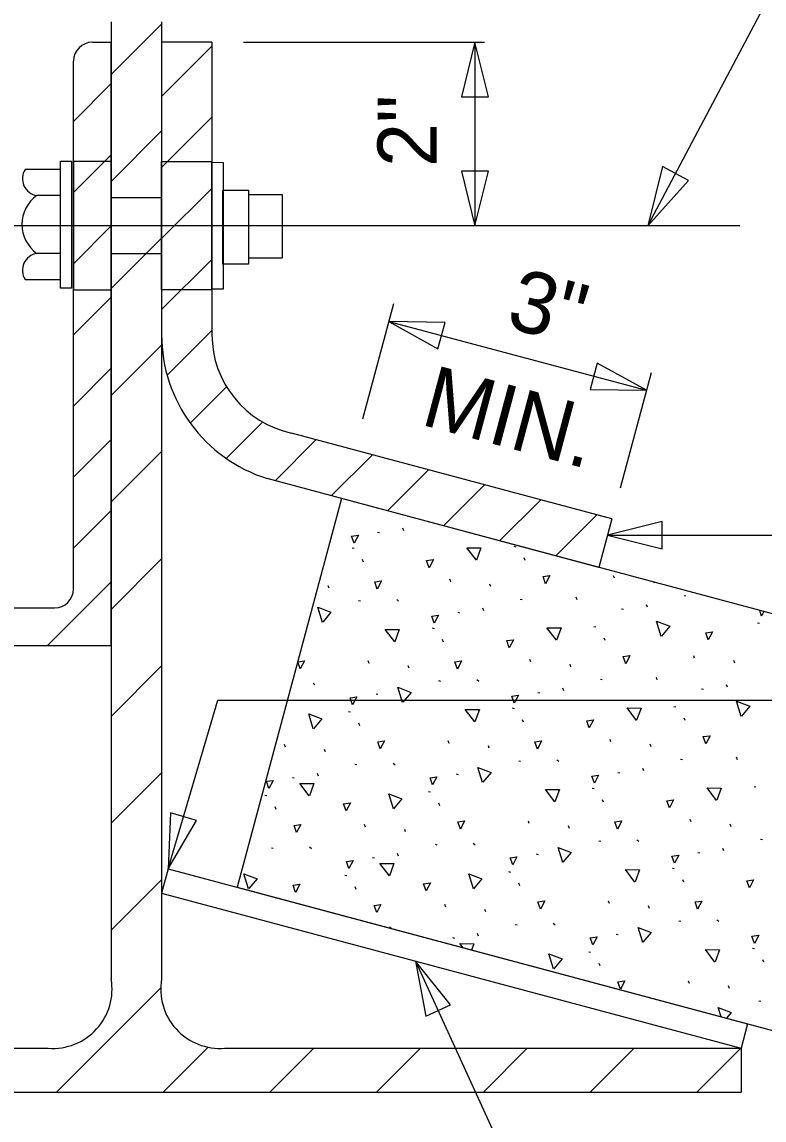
# Model space of a CAD drawing. Extents: x 0 to 71.1, y 0 to 55.7.
# Drawn here: x 28.588 to 31.724, y 31.357 to 36 of the extents above; entities that cross this region are included whole.
import ezdxf

# ---------------------------------------------------------------- set-up
doc = ezdxf.new("R2010")
doc.units = 0
for name, color, linetype in [('Arrowhead Terminators', 7, 'Continuous'), ('Auto Dimensioning', 7, 'Continuous'), ('Dimension Lines', 7, 'Continuous'), ('Mis Object Lines', 7, 'Continuous'), ('Plan Sheet', 7, 'Continuous'), ('Structural Steel Lines', 7, 'Continuous'), ('User Information Notes', 7, 'Continuous')]:
    doc.layers.add(name, color=color, linetype=linetype)

msp = doc.modelspace()

# ---------------------------------------------------------------- linework, layer by layer
at = {"layer": 'Arrowhead Terminators'}
for points in [[(30.5022, 35.9145), (30.4446, 35.6843), (30.5599, 35.6843)], [(31.2325, 35.1386), (31.4048, 35.3303), (31.2944, 35.3888)], [(30.5022, 35.1386), (30.5599, 35.3689), (30.4446, 35.3689)], [(30.1381, 34.7339), (30.3457, 34.6188), (30.3755, 34.7299)], [(31.2268, 34.4429), (31.0192, 34.5579), (30.9894, 34.4468)], [(31.0628, 33.8304), (31.293, 33.7728), (31.293, 33.8881)], [(29.2055, 32.4199), (29.3256, 32.6246), (29.2153, 32.657)], [(30.2508, 32.0297), (30.2942, 31.7967), (30.3987, 31.8444)]]:
    msp.add_lwpolyline(points, close=True, dxfattribs=at)
at = {"layer": 'Auto Dimensioning'}
msp.add_line((31.6211, 35.1386), (26.4518, 35.1386), dxfattribs=at)
at = {"layer": 'Dimension Lines'}
for p, q in [((31.2325, 35.1386), (32.2462, 37.0504)), ((29.5237, 35.9145), (30.5427, 35.9145)), ((30.5022, 35.9145), (30.5022, 35.1386)), ((30.1578, 34.8078), (30.0273, 34.3201)), ((30.1381, 34.7339), (31.2268, 34.4429)), ((31.2465, 34.5165), (31.116, 34.0287)), ((31.0628, 33.8304), (32.1605, 33.8304)), ((29.2055, 32.4199), (29.4152, 33.1322)), ((29.4152, 33.1322), (32.9595, 33.1322)), ((30.2508, 32.0297), (31.043, 30.2962))]:
    msp.add_line(p, q, dxfattribs=at)
at = {"layer": 'Mis Object Lines'}
for start, end in [(65.3575, 174.8195), (188.6391, 345.5674)]:
    msp.add_arc((29.0714, 33.977), 4.9713, start, end, dxfattribs=at)
at = {"layer": 'Plan Sheet'}
for p, q in [((29.9374, 33.9859), (29.4968, 32.3418)), ((32.6347, 33.263), (29.9374, 33.9859)), ((30.2008, 33.8489), (30.1967, 33.8595)), ((30.0907, 33.8426), (30.0989, 33.841)), ((29.9829, 33.7765), (29.9911, 33.7748)), ((30.6664, 33.7832), (30.6746, 33.7816)), ((30.0306, 33.7164), (30.0265, 33.727)), ((30.7141, 33.7231), (30.7101, 33.7338)), ((29.886, 33.6059), (29.8819, 33.6165)), ((30.4003, 33.6331), (30.3961, 33.6437)), ((30.5695, 33.6126), (30.5654, 33.6233)), ((31.0922, 33.6482), (31.0881, 33.6589)), ((31.2615, 33.6278), (31.2601, 33.6315)), ((30.9344, 33.5575), (30.9303, 33.5681)), ((31.3856, 33.5756), (31.3938, 33.574)), ((30.0102, 33.5536), (30.0183, 33.552)), ((30.1712, 33.5579), (30.1794, 33.5514)), ((30.5392, 33.5105), (30.5351, 33.5211)), ((30.6937, 33.5604), (30.7019, 33.5587)), ((31.2311, 33.5257), (31.227, 33.5363)), ((30.4291, 33.5042), (30.4372, 33.5026)), ((31.121, 33.5194), (31.1292, 33.5178)), ((30.3213, 33.4381), (30.3295, 33.4364)), ((31.0048, 33.4448), (31.013, 33.4432)), ((31.6968, 33.4599), (31.7049, 33.4583)), ((30.369, 33.378), (30.3649, 33.3886)), ((31.0525, 33.3847), (31.0484, 33.3954)), ((30.0551, 33.2879), (30.051, 33.2986)), ((30.7386, 33.2947), (30.7346, 33.3053)), ((31.4306, 33.3098), (31.4265, 33.3205)), ((31.5998, 33.2894), (31.5957, 33.3001)), ((30.2244, 33.2675), (30.2203, 33.2781)), ((30.9079, 33.2742), (30.9038, 33.2849)), ((29.8177, 33.2043), (29.8259, 33.1978)), ((30.3485, 33.2153), (30.3567, 33.2136)), ((30.5096, 33.2195), (30.5178, 33.213)), ((31.0321, 33.222), (31.0403, 33.2204)), ((31.2728, 33.2191), (31.2687, 33.2297)), ((31.5695, 33.1873), (31.5654, 33.1979)), ((30.084, 33.1591), (30.0921, 33.1574)), ((30.7675, 33.1658), (30.7756, 33.1642)), ((30.8776, 33.1721), (30.8734, 33.1828)), ((31.4594, 33.181), (31.4676, 33.1794)), ((31.3432, 33.1064), (31.3514, 33.1048)), ((29.9678, 33.0845), (29.9759, 33.0829)), ((30.6597, 33.0996), (30.6679, 33.098)), ((31.3909, 33.0463), (31.3868, 33.057)), ((30.0154, 33.0244), (30.0114, 33.0351)), ((30.7074, 33.0396), (30.7033, 33.0502)), ((31.077, 32.9563), (31.073, 32.9669)), ((29.7016, 32.9344), (29.6975, 32.945)), ((29.8708, 32.914), (29.8667, 32.9246)), ((30.3935, 32.9495), (30.3894, 32.9602)), ((30.5628, 32.9291), (30.5587, 32.9397)), ((31.2462, 32.9358), (31.2422, 32.9465)), ((30.6869, 32.8769), (30.6951, 32.8753)), ((30.848, 32.8811), (30.8562, 32.8746)), ((31.3705, 32.8836), (31.3786, 32.882)), ((31.6112, 32.8807), (31.6071, 32.8914)), ((29.995, 32.8617), (30.0032, 32.8601)), ((30.1561, 32.8659), (30.1643, 32.8594)), ((31.1059, 32.8274), (31.1141, 32.8258)), ((31.2159, 32.8337), (31.2118, 32.8444)), ((29.7304, 32.8055), (29.7386, 32.8039)), ((29.8405, 32.8118), (29.8364, 32.8224)), ((30.4223, 32.8207), (30.4305, 32.8191)), ((29.6142, 32.7309), (29.6223, 32.7293)), ((30.3061, 32.7461), (30.3143, 32.7445)), ((30.9981, 32.7612), (31.0062, 32.7596)), ((31.6816, 32.768), (31.6898, 32.7664)), ((30.3538, 32.686), (30.3497, 32.6967)), ((31.0458, 32.7012), (31.0417, 32.7118)), ((29.6619, 32.6708), (29.6578, 32.6815)), ((30.0399, 32.596), (30.0359, 32.6066)), ((30.7319, 32.6111), (30.7278, 32.6218)), ((30.9011, 32.5907), (30.8971, 32.6014)), ((31.4154, 32.6179), (31.4114, 32.6285)), ((31.5846, 32.5974), (31.5806, 32.6081)), ((30.2092, 32.5756), (30.2051, 32.5862)), ((31.7089, 32.5453), (31.717, 32.5436)), ((29.6415, 32.5082), (29.6496, 32.5065)), ((29.8025, 32.5124), (29.8107, 32.5058)), ((30.3334, 32.5233), (30.3416, 32.5217)), ((30.4945, 32.5276), (30.5027, 32.521)), ((31.0253, 32.5385), (31.0335, 32.5369)), ((31.1864, 32.5427), (31.1946, 32.5362)), ((31.5543, 32.4954), (31.5503, 32.506)), ((30.0688, 32.4671), (30.077, 32.4655)), ((30.1789, 32.4734), (30.1748, 32.4841)), ((30.7607, 32.4823), (30.7689, 32.4807)), ((31.4443, 32.4891), (31.4524, 32.4874)), ((30.6445, 32.4077), (30.6527, 32.4061)), ((31.3365, 32.4229), (31.3446, 32.4213)), ((29.9526, 32.3926), (29.9607, 32.3909)), ((31.3842, 32.3628), (31.3801, 32.3734)), ((29.4968, 32.3418), (32.194, 31.6191)), ((30.0003, 32.3324), (29.9962, 32.3431)), ((30.6922, 32.3476), (30.6881, 32.3583)), ((30.3783, 32.2576), (30.3743, 32.2682)), ((31.0703, 32.2728), (31.0662, 32.2834)), ((30.5476, 32.2372), (30.5435, 32.2478)), ((31.2395, 32.2523), (31.2355, 32.263)), ((30.1409, 32.174), (30.1491, 32.1674)), ((30.6718, 32.1849), (30.6799, 32.1833)), ((30.8329, 32.1892), (30.841, 32.1826)), ((31.3637, 32.2001), (31.3719, 32.1985)), ((31.5248, 32.2043), (31.533, 32.1978)), ((30.4072, 32.1287), (30.4154, 32.1271)), ((30.5172, 32.1351), (30.5132, 32.1457)), ((31.0991, 32.1439), (31.1073, 32.1423)), ((31.6748, 32.0845), (31.683, 32.0829)), ((30.9829, 32.0693), (30.9911, 32.0677)), ((31.7226, 32.0244), (31.7184, 32.0351)), ((31.0306, 32.0092), (31.0265, 32.0199)), ((31.4087, 31.9344), (31.4046, 31.945)), ((31.5779, 31.914), (31.5739, 31.9246)), ((31.7021, 31.8617), (31.7103, 31.8601))]:
    msp.add_line(p, q, dxfattribs=at)
for points in [[(29.9916, 33.7965), (29.9809, 33.8267), (30.0095, 33.8308), (29.9916, 33.7965)], [(30.5082, 33.7241), (30.4679, 33.7773), (30.5274, 33.7764), (30.5087, 33.7251)], [(30.3084, 33.6925), (30.2978, 33.7228), (30.3264, 33.7268), (30.3084, 33.6925)], [(30.0892, 33.6027), (30.0786, 33.6329), (30.1072, 33.637), (30.0892, 33.6027)], [(30.8008, 33.625), (30.7902, 33.6553), (30.8187, 33.6593), (30.8008, 33.625)], [(29.8577, 33.4617), (29.838, 33.5254), (29.8936, 33.5042), (29.8585, 33.4625)], [(30.3299, 33.4581), (30.3193, 33.4883), (30.3479, 33.4924), (30.3299, 33.4581)], [(31.7138, 33.4884), (31.7055, 33.5121)], [(31.7236, 33.5072), (31.7138, 33.4884)], [(30.1631, 33.379), (30.1228, 33.4321), (30.1823, 33.4312), (30.1635, 33.38)], [(30.8466, 33.3857), (30.8064, 33.4389), (30.8658, 33.438), (30.8471, 33.3867)], [(31.2892, 33.4025), (31.2696, 33.4663), (31.3252, 33.4451), (31.2901, 33.4033)], [(30.6468, 33.3541), (30.6362, 33.3844), (30.6648, 33.3884), (30.6468, 33.3541)], [(31.4879, 33.3872), (31.4773, 33.4175), (31.5059, 33.4216), (31.4879, 33.3872)], [(29.7637, 33.2647), (29.7531, 33.2949), (29.7817, 33.299), (29.7637, 33.2647)], [(30.4276, 33.2643), (30.417, 33.2945), (30.4456, 33.2986), (30.4276, 33.2643)], [(31.1392, 33.2866), (31.1285, 33.3169), (31.1571, 33.3209), (31.1392, 33.2866)], [(30.196, 33.1233), (30.1764, 33.187), (30.232, 33.1658), (30.1969, 33.1241)], [(30.6683, 33.1197), (30.6577, 33.1499), (30.6863, 33.1541), (30.6683, 33.1197)], [(29.9848, 33.113), (29.9742, 33.1432), (30.0028, 33.1473), (29.9848, 33.113)], [(31.6276, 33.0641), (31.608, 33.1279), (31.6636, 33.1067), (31.6284, 33.0649)], [(29.8189, 33.0114), (29.7993, 33.0752), (29.8548, 33.0539), (29.8197, 33.0122)], [(30.5015, 33.0406), (30.4612, 33.0938), (30.5207, 33.0928), (30.5019, 33.0416)], [(31.1849, 33.0473), (31.1447, 33.1005), (31.2042, 33.0995), (31.1855, 33.0483)], [(30.9852, 33.0157), (30.9746, 33.046), (31.0032, 33.0501), (30.9852, 33.0157)], [(31.4776, 32.9482), (31.4669, 32.9785), (31.4955, 32.9826), (31.4776, 32.9482)], [(30.1021, 32.9263), (30.0915, 32.9566), (30.1201, 32.9606), (30.1021, 32.9263)], [(30.766, 32.9259), (30.7554, 32.9561), (30.784, 32.9603), (30.766, 32.9259)], [(30.5344, 32.7849), (30.5148, 32.8486), (30.5704, 32.8274), (30.5353, 32.7857)], [(29.6312, 32.7594), (29.6206, 32.7896), (29.6492, 32.7937), (29.6312, 32.7594)], [(29.802, 32.7277), (29.7617, 32.7809), (29.8212, 32.7799), (29.8024, 32.7287)], [(30.3232, 32.7746), (30.3126, 32.8048), (30.3412, 32.8089), (30.3232, 32.7746)], [(31.0067, 32.7813), (30.9961, 32.8116), (31.0247, 32.8157), (31.0067, 32.7813)], [(30.1572, 32.673), (30.1377, 32.7368), (30.1932, 32.7155), (30.1581, 32.6738)], [(30.8398, 32.7022), (30.7996, 32.7554), (30.8591, 32.7544), (30.8403, 32.7032)], [(31.5233, 32.7089), (31.4831, 32.7621), (31.5426, 32.7611), (31.5239, 32.7099)], [(29.9574, 32.6648), (29.9468, 32.6951), (29.9754, 32.6991), (29.9574, 32.6648)], [(31.3236, 32.6773), (31.313, 32.7076), (31.3416, 32.7117), (31.3236, 32.6773)], [(29.7485, 32.5728), (29.7379, 32.603), (29.7665, 32.6071), (29.7485, 32.5728)], [(30.4405, 32.5879), (30.4298, 32.6182), (30.4584, 32.6222), (30.4405, 32.5879)], [(31.1044, 32.5875), (31.0937, 32.6178), (31.1223, 32.6219), (31.1044, 32.5875)], [(30.8728, 32.4465), (30.8532, 32.5103), (30.9088, 32.489), (30.8736, 32.4473)], [(29.9696, 32.421), (29.959, 32.4512), (29.9877, 32.4554), (29.9696, 32.421)], [(30.6616, 32.4362), (30.6509, 32.4665), (30.6796, 32.4705), (30.6616, 32.4362)], [(31.3451, 32.4429), (31.3345, 32.4732), (31.3631, 32.4773), (31.3451, 32.4429)], [(30.1404, 32.3893), (30.1001, 32.4425), (30.1596, 32.4415), (30.1409, 32.3903)], [(31.1782, 32.3638), (31.138, 32.417), (31.1975, 32.416), (31.1787, 32.3648)], [(29.5451, 32.3351), (29.5254, 32.3989), (29.581, 32.3776), (29.5459, 32.3359)], [(30.2958, 32.3264), (30.2852, 32.3567), (30.3138, 32.3607), (30.2958, 32.3264)], [(30.4956, 32.3346), (30.476, 32.3984), (30.5316, 32.3771), (30.4965, 32.3354)], [(31.662, 32.339), (31.6514, 32.3692), (31.6799, 32.3733), (31.662, 32.339)], [(29.7437, 32.3198), (29.7331, 32.3501), (29.7617, 32.3542), (29.7437, 32.3198)], [(30.0869, 32.2344), (30.0763, 32.2646), (30.1049, 32.2687), (30.0869, 32.2344)], [(30.7789, 32.2495), (30.7682, 32.2798), (30.7969, 32.2839), (30.7789, 32.2495)], [(31.4428, 32.2491), (31.4321, 32.2794), (31.4607, 32.2835), (31.4428, 32.2491)], [(30.9999, 32.0978), (30.9893, 32.1281), (31.018, 32.1321), (30.9999, 32.0978)], [(31.2112, 32.1081), (31.1916, 32.1719), (31.2472, 32.1506), (31.212, 32.1089)], [(31.6835, 32.1045), (31.6729, 32.1348), (31.7015, 32.1389), (31.6835, 32.1045)], [(30.4524, 32.0857), (30.4385, 32.1041), (30.498, 32.1031), (30.4881, 32.0761)], [(30.834, 31.9962), (30.8144, 32.06), (30.87, 32.0387), (30.8348, 31.997)], [(31.5166, 32.0254), (31.4764, 32.0786), (31.5359, 32.0777), (31.5171, 32.0265)], [(31.1172, 31.9111), (31.1066, 31.9414), (31.1353, 31.9455), (31.1172, 31.9111)], [(31.5422, 31.7937), (31.53, 31.8335), (31.5856, 31.8122), (31.5648, 31.7877)]]:
    msp.add_lwpolyline(points, dxfattribs=at)
at = {"layer": 'User Information Notes'}
for p, q in [((28.9649, 36.0001), (28.9649, 31.954)), ((28.9649, 35.7779), (29.1779, 35.9914)), ((29.1776, 36.0001), (29.1776, 31.954)), ((29.1779, 35.9842), (29.1779, 34.6781)), ((28.8852, 35.9145), (28.9649, 35.9145)), ((28.9649, 33.3629), (28.9649, 35.9145)), ((29.3905, 35.9145), (29.1779, 35.9145)), ((29.1779, 35.6854), (29.3905, 35.8978)), ((29.3905, 35.9145), (29.3905, 34.6781)), ((28.8055, 33.751), (28.8055, 35.8348)), ((28.8055, 35.5799), (28.9649, 35.7396)), ((29.1779, 35.3851), (29.3905, 35.5974)), ((28.9649, 35.3258), (29.1779, 35.5392)), ((28.8055, 35.2787), (28.9649, 35.4385)), ((29.1779, 35.0842), (29.3905, 35.2966)), ((28.7504, 35.266), (28.6508, 35.266)), ((29.5449, 35.271), (29.6871, 35.271)), ((29.6871, 35.271), (29.6871, 35.0031)), ((28.8055, 34.9779), (28.9649, 35.1376)), ((29.1779, 35.0866), (28.9649, 34.8731)), ((28.7504, 35.0217), (28.6508, 35.0217)), ((29.1779, 34.7839), (29.3905, 34.9962)), ((29.5449, 35.0031), (29.6871, 35.0031)), ((28.8055, 34.677), (28.9649, 34.8367)), ((29.2012, 34.5066), (29.3905, 34.6956)), ((29.1779, 34.6336), (28.9649, 34.4203)), ((28.8055, 34.3764), (28.9649, 34.5359)), ((29.299, 34.3038), (29.4524, 34.4569)), ((29.4508, 34.155), (29.6049, 34.3089)), ((28.8055, 34.0758), (28.9649, 34.2355)), ((29.6576, 34.0606), (29.8311, 34.2342)), ((31.0811, 33.8991), (29.7272, 34.2621)), ((29.1779, 34.1845), (28.9649, 33.9713)), ((29.8947, 33.9971), (30.0685, 34.1706)), ((30.132, 33.9333), (30.3056, 34.1069)), ((31.0261, 33.6936), (29.6238, 34.0697)), ((30.3691, 33.8698), (30.5429, 34.0434)), ((30.6062, 33.8063), (30.78, 33.9798)), ((28.8055, 33.7749), (28.9649, 33.9344)), ((30.8435, 33.7424), (31.0173, 33.916)), ((31.0811, 33.8991), (31.0261, 33.6936)), ((28.8055, 33.6021), (28.8055, 33.751)), ((28.9649, 33.3629), (28.9649, 33.751)), ((28.9649, 33.5163), (29.1779, 33.7297)), ((28.6941, 33.3629), (28.9649, 33.6335)), ((26.4918, 33.5227), (28.7252, 33.5227)), ((28.9649, 33.3629), (26.412, 33.3629)), ((28.9649, 33.0642), (29.1779, 33.2779)), ((28.9649, 32.6121), (29.1779, 32.8255)), ((29.2055, 32.4199), (29.1779, 32.3173)), ((29.2055, 32.4199), (31.6545, 31.7637)), ((28.9649, 32.1597), (29.1779, 32.3731)), ((29.1779, 32.3173), (31.6268, 31.6611)), ((28.7329, 31.4747), (29.1741, 31.9168)), ((31.6545, 31.7637), (31.6268, 31.6611)), ((29.1842, 31.4747), (29.3745, 31.6656)), ((26.516, 31.6611), (28.6983, 31.6611)), ((29.4439, 31.6611), (31.6268, 31.6611)), ((29.6353, 31.4747), (29.821, 31.6611)), ((30.0866, 31.4747), (30.2723, 31.6611)), ((30.5376, 31.4747), (30.7234, 31.6611)), ((30.9889, 31.4747), (31.1747, 31.6611)), ((31.4402, 31.4747), (31.626, 31.6611)), ((31.6268, 31.6611), (31.6268, 31.4747)), ((26.516, 31.4747), (31.6268, 31.4747))]:
    msp.add_line(p, q, dxfattribs=at)
for points in [[(28.7504, 35.4111), (28.7972, 35.4111), (28.7972, 34.8747), (28.7504, 34.8747)], [(28.9649, 35.4095), (28.8055, 35.4095), (28.8055, 34.8678), (28.9649, 34.8678)], [(29.1779, 35.4095), (29.3905, 35.4095), (29.3905, 34.8678), (29.1779, 34.8678)], [(29.3907, 35.4068), (29.4375, 35.4066), (29.4375, 34.8702), (29.3905, 34.8702)], [(29.437, 35.2888), (29.5449, 35.2891), (29.5449, 34.9757), (29.437, 34.9757)], [(28.9649, 35.2583), (29.1779, 35.2583), (29.1779, 35.0191), (28.9649, 35.0191)]]:
    msp.add_lwpolyline(points, close=True, dxfattribs=at)
msp.add_lwpolyline([(28.6005, 34.9109), (28.7504, 34.9109), (28.7504, 35.3768), (28.6005, 35.3768)], dxfattribs=at)
for centre, radius, start, end in [((28.8852, 35.8347), 0.0798, 90, 180), ((28.6626, 35.338), 0.0731, 147.9342, 260.5247), ((28.7375, 35.1439), 0.1499, 125.4789, 234.5197), ((28.6626, 34.9497), 0.0731, 99.4739, 212.0644), ((29.8157, 34.6781), 0.6379, 179.9989, 252.5098), ((29.8158, 34.6781), 0.4253, 180.0066, 257.9849), ((28.7254, 33.6023), 0.0798, 270, 0), ((28.7178, 31.911), 0.2506, 265.5832, 9.8693), ((29.4245, 31.911), 0.2506, 170.1307, 274.4168)]:
    msp.add_arc(centre, radius, start, end, dxfattribs=at)

# ---------------------------------------------------------------- texts
at = {"layer": 'Structural Steel Lines'}
for s, height, rotation, p in [('2"', 0.25021, 90, (30.3405, 35.3871)), ('3"', 0.26001, 345.0329, (30.6265, 34.7115)), ('MIN.', 0.26001, 345.0329, (30.2662, 34.2995))]:
    msp.add_text(s, height=height, rotation=rotation, dxfattribs=at).set_placement(p)

doc.saveas('drawing.dxf')
